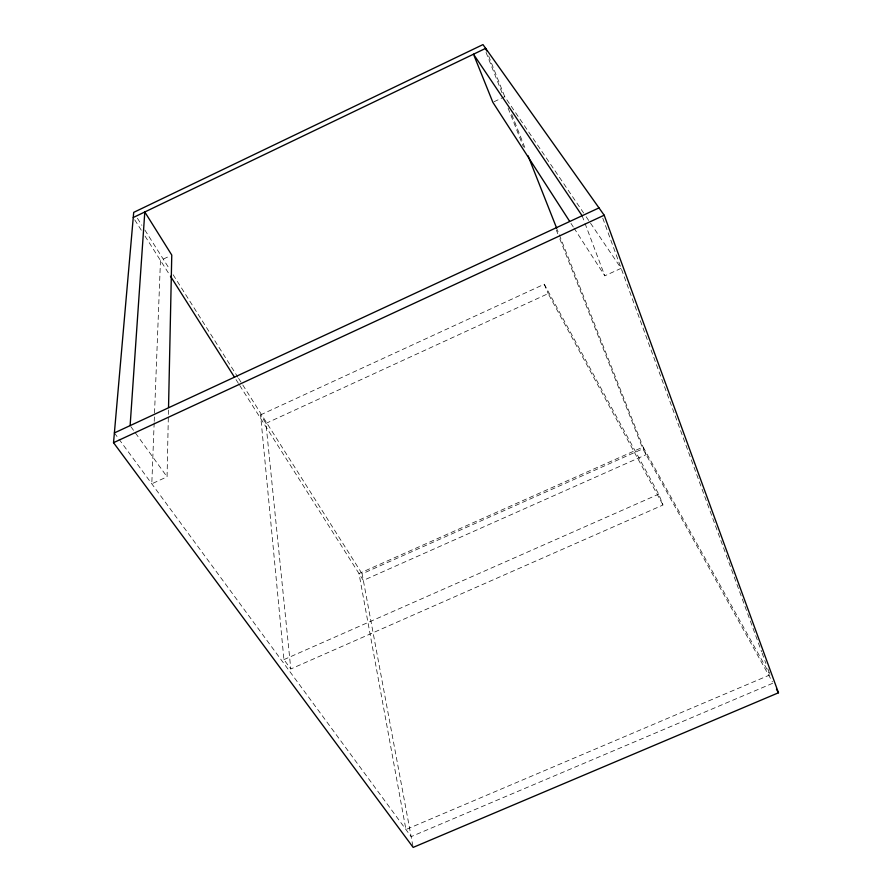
<?xml version="1.0" encoding="UTF-8"?>
<svg xmlns="http://www.w3.org/2000/svg" width="892" height="892" viewBox="0 0 892 892"><rect width="100%" height="100%" fill="white"/><g stroke="black" fill="none" stroke-linecap="round" stroke-linejoin="round"><path stroke-width="0.67" stroke-dasharray="4.46 3.34" d="M154.171 422.763L151.796 483.81L167.06 476.807L168.354 415.828M168.387 414.445L168.499 408.893M154.216 421.381L154.494 414.445M154.539 413.052L160.471 260.442L169.257 256.26M494.045 101.744L504.727 96.659L583.636 213.021M260.553 414.88L544.265 284.214L658.72 494.168L663.024 505.006L290.803 668.967L283.935 659.601L260.553 414.88L265.928 423.377L290.803 668.967M265.928 423.377L548.167 293.613L663.024 505.006M574.002 228.073L604.809 275.818L621.133 268.314L584.416 214.169M412.907 846.051L362.107 573.824L642.853 448.821L772.427 681.901M283.935 659.601L658.72 494.168M770.064 674.831L405.927 829.527L358.997 573.556L643.087 447.026L769.395 673.616M114.388 432.921L411.156 836.629L773.096 683.116L772.238 680.752M130.923 426.722L167.06 476.807M570.991 223.413L573.244 226.903M137.424 218.261L141.884 225.319M144.861 230.025L169.413 268.882M173.137 274.769L237.863 377.204M238.61 378.375L362.107 573.824M134.725 219.833L141.449 230.437M145.017 236.079L169.736 275.059M236.012 379.591L238.989 384.285M239.736 385.455L363.345 580.413L646.109 454.664L557.188 229.523M544.265 284.214L548.167 293.613M488.66 55.995L505.073 97.54M511.718 114.366L526.024 150.592M486.051 52.372L502.441 93.827M508.083 108.088L523.459 146.946M556.251 229.868L557.79 233.749M559.841 238.933L642.853 448.821M582.119 215.741L584.539 222.13M585.018 223.413L604.809 275.818M602.769 218.183L761.623 651.784M762.102 653.089L765.927 663.537M767.834 668.755L769.272 672.668"/><path stroke-width="1.34" d="M168.532 407.51L171.766 255.067L144.805 211.973L130.12 425.607M113.529 442.688L133.7 212.374L482.973 44.6L604.196 215.217L778.471 692.783L413.163 847.4L113.529 442.688L604.196 215.217M133.254 217.514L485.649 48.369L486.675 50.956M114.388 432.921L599 207.903M582.119 215.741L473.496 54.211L492.852 102.312L569.486 221.082M170.483 276.23L234.518 377.238M776.453 689.159L778.471 692.783M528.064 155.765L556.686 228.229"/></g></svg>
